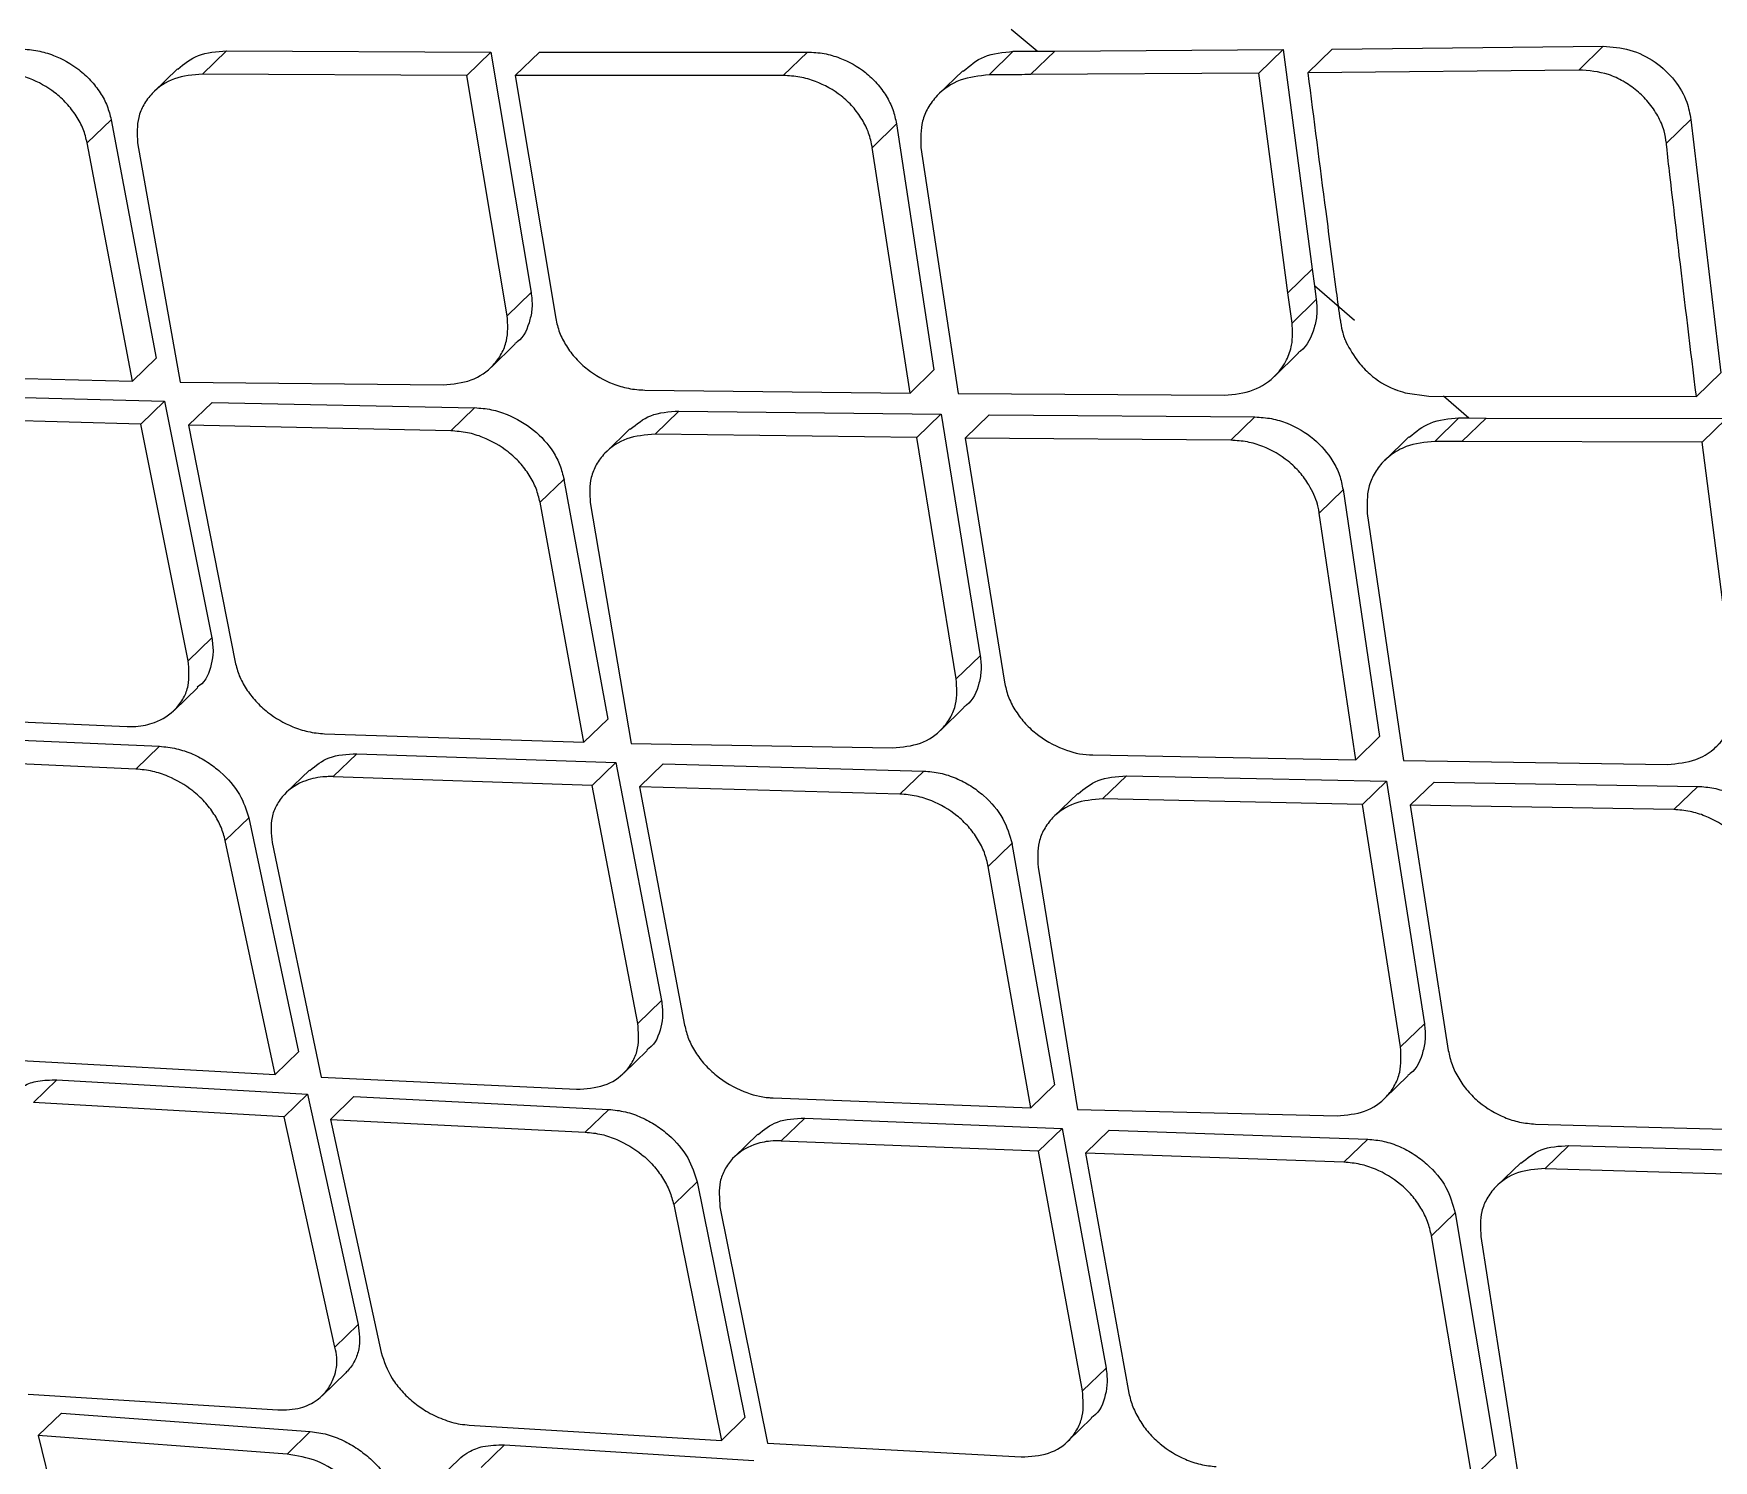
# Model space of a CAD drawing. Extents: x 400 to 501, y 484 to 634.
# Drawn here: x 486.898 to 487.942, y 587.234 to 588.121 of the extents above; entities that cross this region are included whole.
import ezdxf

# ---------------------------------------------------------------- set-up
doc = ezdxf.new("R2010")
doc.units = 0
doc.header["$MEASUREMENT"] = 0
doc.layers.add('DIM', color=3, linetype='Continuous')
doc.layers.add('GEOMETRY', color=3, linetype='Continuous', lineweight=25)

# ---------------------------------------------------------------- blocks, each defined once
blk = doc.blocks.new('2026 GRANDEE')
at = {"layer": 'GEOMETRY', "ltscale": 16}
for p, q in [((37.097, -8.7299), (37.0809, -8.7163)), ((36.5779, -8.7441), (36.5928, -8.7296)), ((36.5928, -8.7296), (36.7572, -8.7304)), ((36.7571, -8.7304), (36.7422, -8.7449)), ((36.7572, -8.7304), (36.7822, -8.8799)), ((36.7724, -8.745), (36.7874, -8.7304)), ((36.7874, -8.7304), (36.9541, -8.7304)), ((36.9391, -8.745), (36.9541, -8.7304)), ((37.0671, -8.7446), (37.0821, -8.7299)), ((37.0821, -8.7299), (37.097, -8.7299)), ((37.0929, -8.7444), (37.108, -8.7298)), ((37.097, -8.7299), (37.108, -8.7298)), ((37.108, -8.7298), (37.2499, -8.7289)), ((37.2348, -8.7436), (37.2499, -8.7289)), ((37.2499, -8.7289), (37.268, -8.8655)), ((37.2653, -8.7433), (37.2805, -8.7286)), ((37.2805, -8.7287), (37.4491, -8.7268)), ((37.4338, -8.7416), (37.4491, -8.7268)), ((36.5622, -8.7409), (36.5473, -8.7553)), ((36.7422, -8.7449), (36.5779, -8.7441)), ((37.0507, -8.742), (37.0357, -8.7566)), ((37.2348, -8.7436), (37.0929, -8.7444)), ((37.2529, -8.8801), (37.2348, -8.7436)), ((37.4338, -8.7416), (37.2653, -8.7433)), ((36.7674, -8.8944), (36.7422, -8.7449)), ((36.9391, -8.745), (36.7724, -8.745)), ((36.7724, -8.745), (36.7975, -8.8962)), ((36.521, -8.7725), (36.5061, -8.7869)), ((36.521, -8.7725), (36.5491, -8.9208)), ((36.9945, -8.7897), (37.0095, -8.7751)), ((37.0095, -8.7751), (37.0328, -8.9281)), ((37.4883, -8.7871), (37.5035, -8.7724)), ((37.5035, -8.7724), (37.5221, -8.9299)), ((36.5343, -8.9351), (36.5061, -8.7869)), ((36.5375, -8.7868), (36.5639, -8.9358)), ((37.0179, -8.9425), (36.9944, -8.7897)), ((37.0247, -8.7897), (37.0478, -8.9428)), ((37.2529, -8.8801), (37.268, -8.8655)), ((37.268, -8.8655), (37.2694, -8.8759)), ((36.7674, -8.8944), (36.7822, -8.8799)), ((37.2555, -8.899), (37.2529, -8.8801)), ((37.2694, -8.8759), (37.2706, -8.8844)), ((37.2944, -8.8973), (37.2694, -8.8759)), ((37.2555, -8.899), (37.2706, -8.8844)), ((36.7575, -8.9264), (36.7723, -8.912)), ((36.5343, -8.9351), (36.5491, -8.9208)), ((37.2445, -8.9322), (37.2595, -8.9176)), ((36.3719, -8.931), (36.5343, -8.9351)), ((37.0179, -8.9425), (37.0328, -8.9281)), ((37.507, -8.9446), (37.5221, -8.93)), ((36.3921, -8.9432), (36.5543, -8.9476)), ((36.5639, -8.9358), (36.7276, -8.9374)), ((36.853, -8.9407), (37.0179, -8.9426)), ((37.0479, -8.9428), (37.2134, -8.9439)), ((37.3258, -8.9423), (37.3405, -8.9444)), ((36.5395, -8.9619), (36.5543, -8.9476)), ((36.5543, -8.9476), (36.5836, -9.0947)), ((36.5691, -8.9626), (36.5838, -8.9483)), ((36.5838, -8.9483), (36.7471, -8.9517)), ((36.7323, -8.966), (36.7471, -8.9517)), ((36.8593, -8.9681), (36.8741, -8.9537)), ((36.8741, -8.9537), (37.0372, -8.9557)), ((37.3405, -8.9444), (37.507, -8.9446)), ((37.3655, -8.9581), (37.3496, -8.9444)), ((36.5395, -8.9619), (36.3774, -8.9575)), ((36.5689, -9.109), (36.5395, -8.9619)), ((36.7323, -8.966), (36.5691, -8.9626)), ((36.5691, -8.9626), (36.5982, -9.11)), ((37.0371, -8.9557), (37.0222, -8.9702)), ((37.0372, -8.9557), (37.0616, -9.1059)), ((37.0522, -8.9705), (37.0671, -8.956)), ((37.0671, -8.956), (37.2324, -8.9574)), ((37.2175, -8.9719), (37.2324, -8.9574)), ((37.3443, -8.9726), (37.3593, -8.958)), ((37.3593, -8.958), (37.3654, -8.958)), ((37.3611, -8.9727), (37.3762, -8.9581)), ((37.3655, -8.958), (37.3762, -8.9581)), ((37.3762, -8.9581), (37.5256, -8.9584)), ((37.5105, -8.9731), (37.5256, -8.9585)), ((36.8437, -8.9648), (36.8289, -8.9792)), ((37.0222, -8.9702), (36.8593, -8.9681)), ((37.0467, -9.1203), (37.0222, -8.9702)), ((37.2175, -8.9719), (37.0522, -8.9705)), ((37.0522, -8.9705), (37.0766, -9.1223)), ((37.3282, -8.9698), (37.3132, -8.9844)), ((37.5105, -8.9731), (37.3611, -8.9727)), ((37.5293, -9.1179), (37.5105, -8.9731)), ((36.7878, -9.0105), (36.8026, -8.9962)), ((36.8026, -8.9962), (36.8299, -9.1453)), ((37.2872, -9.0027), (37.2723, -9.0172)), ((37.2872, -9.0026), (37.3099, -9.1562)), ((36.8151, -9.1596), (36.7878, -9.0105)), ((36.819, -9.0107), (36.8445, -9.1605)), ((37.2951, -9.1706), (37.2723, -9.0172)), ((37.3023, -9.0174), (37.3248, -9.1711)), ((36.5689, -9.109), (36.5836, -9.0947)), ((37.0467, -9.1203), (37.0616, -9.1059)), ((36.5602, -9.1399), (36.5749, -9.1257)), ((37.0368, -9.1524), (37.0516, -9.138)), ((36.3711, -9.1432), (36.5309, -9.1499)), ((36.8151, -9.1596), (36.8299, -9.1453)), ((36.3916, -9.1552), (36.5511, -9.1622)), ((36.5364, -9.1764), (36.5511, -9.1622)), ((36.6538, -9.1545), (36.8151, -9.1596)), ((36.8445, -9.1605), (37.0071, -9.1633)), ((37.2951, -9.1706), (37.3099, -9.1562)), ((36.5364, -9.1764), (36.377, -9.1694)), ((36.6591, -9.1811), (36.6738, -9.1669)), ((36.6738, -9.1669), (36.8349, -9.1723)), ((36.8202, -9.1866), (36.8349, -9.1723)), ((36.8349, -9.1723), (36.8633, -9.3204)), ((36.8496, -9.1875), (36.8643, -9.1732)), ((36.8643, -9.1732), (37.0264, -9.1777)), ((37.1316, -9.1675), (37.2951, -9.1706)), ((37.3248, -9.1711), (37.489, -9.1736)), ((36.6444, -9.1771), (36.6297, -9.1913)), ((36.8202, -9.1866), (36.6591, -9.1812)), ((37.0116, -9.192), (37.0264, -9.1777)), ((37.1377, -9.195), (37.1525, -9.1806)), ((37.1525, -9.1807), (37.3142, -9.1839)), ((36.8486, -9.3346), (36.8202, -9.1866)), ((37.0116, -9.192), (36.8496, -9.1875)), ((36.8496, -9.1875), (36.8777, -9.3358)), ((37.1222, -9.1916), (37.1074, -9.2059)), ((37.3142, -9.184), (37.2993, -9.1984)), ((37.3142, -9.1839), (37.3378, -9.3349)), ((37.329, -9.1989), (37.3439, -9.1845)), ((37.3439, -9.1845), (37.5078, -9.1872)), ((37.4929, -9.2016), (37.5078, -9.1872)), ((37.2993, -9.1984), (37.1377, -9.195)), ((37.323, -9.3492), (37.2993, -9.1984)), ((37.4929, -9.2016), (37.329, -9.1989)), ((37.329, -9.1989), (37.3527, -9.3515)), ((36.592, -9.2209), (36.6067, -9.2067)), ((36.6067, -9.2067), (36.6375, -9.3523)), ((36.623, -9.3665), (36.592, -9.2209)), ((36.6211, -9.2221), (36.6517, -9.368)), ((37.0813, -9.2228), (37.0666, -9.2371)), ((37.0813, -9.2228), (37.1077, -9.3728)), ((37.093, -9.3871), (37.0666, -9.2371)), ((37.0975, -9.2375), (37.1221, -9.3881)), ((36.8486, -9.3346), (36.8633, -9.3204)), ((37.323, -9.3492), (37.3378, -9.3349)), ((36.4653, -9.3577), (36.623, -9.3665)), ((36.623, -9.3665), (36.6375, -9.3523)), ((36.8398, -9.3656), (36.8544, -9.3515)), ((36.4728, -9.3839), (36.4873, -9.3698)), ((36.4873, -9.3698), (36.6432, -9.3787)), ((36.6517, -9.368), (36.8105, -9.3756)), ((37.3131, -9.3814), (37.3278, -9.3671)), ((36.6432, -9.3787), (36.6287, -9.3928)), ((36.6432, -9.3787), (36.6747, -9.522)), ((36.6719, -9.3802), (36.6574, -9.3944)), ((36.6719, -9.3802), (36.8305, -9.3881)), ((36.9327, -9.3809), (37.093, -9.3871)), ((37.093, -9.3871), (37.1077, -9.3728)), ((36.6287, -9.3928), (36.4728, -9.3839)), ((36.8305, -9.3881), (36.8159, -9.4023)), ((37.1221, -9.3881), (37.2835, -9.3921)), ((36.6602, -9.5361), (36.6287, -9.3928)), ((36.6574, -9.3944), (36.6889, -9.5393)), ((36.6574, -9.3944), (36.8159, -9.4023)), ((36.9378, -9.4077), (36.9525, -9.3935)), ((36.9525, -9.3935), (37.1125, -9.4)), ((37.0978, -9.4142), (37.1125, -9.4)), ((37.1125, -9.4), (37.1398, -9.5491)), ((37.127, -9.4153), (37.1417, -9.4011)), ((37.1417, -9.4011), (37.3026, -9.4067)), ((37.407, -9.3973), (37.5692, -9.4016)), ((36.9232, -9.4036), (36.9085, -9.4178)), ((37.0978, -9.4142), (36.9378, -9.4078)), ((37.2878, -9.421), (37.3026, -9.4067)), ((37.4277, -9.4106), (37.4129, -9.425)), ((37.4277, -9.4106), (37.5882, -9.4151)), ((37.1252, -9.5633), (37.0978, -9.4142)), ((37.2878, -9.421), (37.127, -9.4153)), ((37.127, -9.4153), (37.154, -9.5646)), ((37.3977, -9.4213), (37.3829, -9.4357)), ((36.8709, -9.4474), (36.8855, -9.4332)), ((36.8855, -9.4332), (36.9152, -9.5799)), ((37.4129, -9.425), (37.5733, -9.4295)), ((36.8709, -9.4474), (36.9007, -9.5941)), ((36.8997, -9.4487), (36.9292, -9.5957)), ((37.3422, -9.4667), (37.3569, -9.4524)), ((37.3569, -9.4524), (37.3823, -9.6034)), ((37.3676, -9.6176), (37.3422, -9.4667)), ((37.3729, -9.4673), (37.3966, -9.6189)), ((36.6602, -9.5361), (36.6747, -9.522)), ((37.1398, -9.5491), (37.1252, -9.5633)), ((36.6523, -9.5663), (36.6669, -9.5521)), ((36.4695, -9.5652), (36.6246, -9.5751)), ((36.4757, -9.591), (36.4902, -9.577)), ((36.4902, -9.577), (36.6449, -9.5886)), ((36.9007, -9.5941), (36.9152, -9.5799)), ((37.1162, -9.5944), (37.1308, -9.5803)), ((36.4757, -9.591), (36.5105, -9.7328)), ((36.6305, -9.6026), (36.4757, -9.591)), ((36.6305, -9.6026), (36.6449, -9.5886)), ((36.7438, -9.5845), (36.9007, -9.5941)), ((36.7511, -9.6109), (36.7656, -9.5968)), ((36.7656, -9.5968), (36.9207, -9.6065)), ((36.9292, -9.5957), (37.0871, -9.6043)), ((36.7373, -9.6059), (36.7228, -9.6199)), ((37.3676, -9.6176), (37.3823, -9.6034))]:
    blk.add_line(p, q, dxfattribs=at)
at = {"layer": 'GEOMETRY', "ltscale": 16, "flags": 128}
blk.add_lwpolyline([(37.3611, -8.9727), (37.3517, -8.9726), (37.3443, -8.9726)], dxfattribs=at)
at = {"layer": 'GEOMETRY', "ltscale": 16}
for points, knots in [([(36.9464, -4.2423), (37.2144, -4.3889), (37.7476, -4.6804), (38.3461, -5.0481), (38.7578, -5.3149), (38.9927, -5.4716), (39.2291, -5.6336), (39.4813, -5.8116), (39.9332, -6.1406), (40.5669, -6.6341), (41.3463, -7.3052), (42.0186, -7.9447), (42.5944, -8.5411), (43.0838, -9.0854), (43.4716, -9.5484), (43.7677, -9.9209), (43.9793, -10.1965), (44.184, -10.4721), (44.3714, -10.733), (44.6491, -11.1316), (45.0105, -11.6808), (45.4523, -12.4067), (45.7251, -12.9062), (45.8621, -13.1572)], [0, 0, 0, 0, 0.071591, 0.14241, 0.164528, 0.186584, 0.208583, 0.231692, 0.258921, 0.339583, 0.419837, 0.499879, 0.556947, 0.614093, 0.671388, 0.698471, 0.72561, 0.752813, 0.778921, 0.800899, 0.866647, 0.932983, 1, 1, 1, 1]), ([(33.7243, -8.7731), (33.7286, -8.772), (33.7522, -8.7657), (33.799, -8.7534), (33.8603, -8.7326), (33.9242, -8.7095), (33.9896, -8.6868), (34.0693, -8.6583), (34.1653, -8.6208), (34.2792, -8.5717), (34.4171, -8.5155), (34.5645, -8.4531), (34.7287, -8.3822), (34.909, -8.3036), (35.1047, -8.2174), (35.3089, -8.1273), (35.5187, -8.0361), (35.7372, -7.9423), (35.9385, -7.8566), (36.1157, -7.7823), (36.2722, -7.7176), (36.4391, -7.6497), (36.6052, -7.5825), (36.7517, -7.5238), (36.839, -7.4905), (36.8768, -7.4761)], [0, 0, 0, 0, 0.0097381, 0.0546015, 0.1000331, 0.1320561, 0.1702626, 0.2056372, 0.2487952, 0.3001589, 0.3461505, 0.3974851, 0.4466417, 0.498592, 0.5558792, 0.6112053, 0.6642787, 0.7210906, 0.779345, 0.8161974, 0.8528832, 0.8945569, 0.9379498, 0.9731378, 1, 1, 1, 1]), ([(36.8835, -7.4899), (36.745, -7.5442), (36.4676, -7.6529), (36.0614, -7.8194), (35.6655, -7.9878), (35.283, -8.1533), (34.9663, -8.2942), (34.7107, -8.4052), (34.512, -8.4917), (34.3277, -8.5656), (34.1529, -8.6385), (33.9844, -8.6947), (33.8388, -8.7434), (33.7627, -8.7634), (33.7246, -8.7734)], [0, 0, 0, 0, 0.0993042, 0.1988023, 0.2983848, 0.3983174, 0.4984056, 0.5609173, 0.6237893, 0.6873653, 0.7502551, 0.8333895, 0.9165325, 1, 1, 1, 1]), ([(37.5019, -8.2577), (37.7185, -8.3868), (38.1518, -8.6451), (38.77, -9.083), (39.3614, -9.5565), (39.9198, -10.0692), (40.4416, -10.6192), (40.9252, -11.2031), (41.3743, -11.8145), (41.6411, -12.2439), (41.7745, -12.4585)], [0, 0, 0, 0, 0.125001, 0.250001, 0.375003, 0.499997, 0.624991, 0.749994, 0.874996, 1, 1, 1, 1]), ([(33.9513, -9.0024), (33.9891, -8.9966), (34.065, -8.985), (34.2111, -8.9533), (34.3779, -8.9123), (34.5656, -8.8626), (34.7714, -8.8059), (35.033, -8.7324), (35.3573, -8.6405), (35.7491, -8.5323), (36.1625, -8.4216), (36.4519, -8.3511), (36.5969, -8.3157)], [0, 0, 0, 0, 0.080977, 0.162706, 0.245456, 0.32577, 0.407713, 0.491267, 0.616464, 0.743326, 0.871464, 1, 1, 1, 1]), ([(33.1112, -8.6122), (33.301, -8.8166), (33.6802, -9.2249), (34.2607, -9.8374), (34.8462, -10.4484), (35.4368, -11.0578), (36.0312, -11.6653), (36.6288, -12.2707), (37.2294, -12.8738), (37.8326, -13.4744), (38.4383, -14.0724), (39.0461, -14.6672), (39.6559, -15.2581), (40.2672, -15.8439), (40.8801, -16.4248), (41.2887, -16.8043), (41.4933, -16.9943)], [0, 0, 0, 0, 0.071643, 0.14309, 0.214489, 0.285889, 0.357236, 0.428542, 0.499851, 0.571188, 0.642541, 0.713932, 0.785365, 0.856798, 0.928296, 1, 1, 1, 1]), ([(36.4648, -8.7285), (36.4684, -8.7287), (36.4751, -8.7292), (36.4876, -8.7329), (36.4991, -8.7393), (36.5084, -8.7478), (36.5144, -8.7556), (36.5189, -8.7639), (36.5203, -8.7696), (36.521, -8.7725)], [0, 0, 0, 0, 0.142177, 0.272965, 0.500016, 0.626388, 0.751552, 0.875941, 1, 1, 1, 1]), ([(36.5624, -8.7411), (36.5664, -8.7378), (36.5748, -8.731), (36.5867, -8.7301), (36.5928, -8.7296)], [0, 0, 0, 0, 0.479222, 1, 1, 1, 1]), ([(36.9541, -8.7304), (36.9576, -8.7306), (36.9643, -8.7309), (36.9768, -8.7346), (36.9883, -8.741), (36.9975, -8.7497), (37.0033, -8.7576), (37.0076, -8.7662), (37.0088, -8.7721), (37.0095, -8.7751)], [0, 0, 0, 0, 0.139127, 0.268701, 0.499152, 0.623937, 0.748629, 0.873797, 1, 1, 1, 1]), ([(37.051, -8.7423), (37.0551, -8.7388), (37.0637, -8.7317), (37.0758, -8.7306), (37.0821, -8.7299)], [0, 0, 0, 0, 0.478756, 1, 1, 1, 1]), ([(37.4491, -8.7268), (37.4546, -8.7272), (37.4658, -8.7281), (37.4816, -8.7359), (37.4939, -8.7474), (37.5013, -8.7603), (37.5029, -8.7687), (37.5036, -8.7724)], [0, 0, 0, 0, 0.220115, 0.440704, 0.649802, 0.848685, 1, 1, 1, 1]), ([(36.5061, -8.7869), (36.5054, -8.784), (36.504, -8.7783), (36.4995, -8.7699), (36.4935, -8.7622), (36.4842, -8.7537), (36.4727, -8.7473), (36.4603, -8.7436), (36.4535, -8.7431), (36.45, -8.7429)], [0, 0, 0, 0, 0.12458, 0.249292, 0.374578, 0.500875, 0.727517, 0.858075, 1, 1, 1, 1]), ([(36.5779, -8.7441), (36.5719, -8.7446), (36.5597, -8.7458), (36.5477, -8.754), (36.5411, -8.7629), (36.5368, -8.773), (36.5372, -8.7814), (36.5375, -8.7868)], [0, 0, 0, 0, 0.249358, 0.499143, 0.637164, 0.766674, 1, 1, 1, 1]), ([(37.0671, -8.7446), (37.0609, -8.7452), (37.0484, -8.7466), (37.0359, -8.7553), (37.0289, -8.7648), (37.0243, -8.7754), (37.0246, -8.7841), (37.0247, -8.7897)], [0, 0, 0, 0, 0.248173, 0.498563, 0.639651, 0.770277, 1, 1, 1, 1]), ([(37.0929, -8.7444), (37.0881, -8.7445), (37.0795, -8.7445), (37.0709, -8.7445), (37.0671, -8.7446)], [0, 0, 0, 0, 0.56, 1, 1, 1, 1]), ([(37.2653, -8.7433), (37.269, -8.7721), (37.2748, -8.8176), (37.2816, -8.8687), (37.2846, -8.8919), (37.2857, -8.8984), (37.2858, -8.8991)], [0, 0, 0, 0, 0.552912, 0.873663, 0.986638, 1, 1, 1, 1]), ([(37.4883, -8.7871), (37.488, -8.7846), (37.4871, -8.7787), (37.4832, -8.77), (37.4775, -8.7615), (37.4701, -8.7542), (37.4617, -8.7484), (37.4496, -8.7427), (37.4401, -8.742), (37.4338, -8.7416)], [0, 0, 0, 0, 0.105825, 0.238451, 0.373402, 0.498491, 0.62771, 0.754207, 1, 1, 1, 1]), ([(36.9945, -8.7897), (36.9938, -8.7867), (36.9926, -8.7808), (36.9883, -8.7722), (36.9825, -8.7643), (36.9732, -8.7555), (36.9617, -8.7492), (36.9492, -8.7455), (36.9425, -8.7452), (36.9391, -8.745)], [0, 0, 0, 0, 0.126589, 0.25199, 0.376762, 0.501473, 0.731694, 0.861094, 1, 1, 1, 1]), ([(37.507, -8.9446), (37.5034, -8.9154), (37.4978, -8.8695), (37.4918, -8.8176), (37.489, -8.7944), (37.4884, -8.7878), (37.4883, -8.7871)], [0, 0, 0, 0, 0.5578309, 0.8762945, 0.9873281, 1, 1, 1, 1]), ([(36.7822, -8.8799), (36.7826, -8.8829), (36.7832, -8.8888), (36.7812, -8.8994), (36.7777, -8.9081), (36.7726, -8.9114), (36.7721, -8.9117)], [0, 0, 0, 0, 0.240713, 0.478864, 0.947429, 1, 1, 1, 1]), ([(37.2706, -8.8844), (37.2708, -8.8875), (37.2713, -8.8936), (37.2688, -8.9047), (37.265, -8.9137), (37.2598, -8.9171), (37.2593, -8.9174)], [0, 0, 0, 0, 0.23995, 0.479212, 0.955607, 1, 1, 1, 1]), ([(36.7276, -8.9374), (36.7336, -8.9369), (36.7456, -8.9357), (36.7575, -8.9274), (36.764, -8.9184), (36.7681, -8.9082), (36.7677, -8.8998), (36.7674, -8.8944)], [0, 0, 0, 0, 0.249128, 0.498878, 0.638415, 0.768494, 1, 1, 1, 1]), ([(36.7975, -8.8962), (36.7982, -8.8991), (36.7995, -8.9048), (36.8039, -8.9133), (36.8098, -8.9211), (36.8191, -8.9298), (36.8306, -8.9363), (36.843, -8.94), (36.8496, -8.9405), (36.853, -8.9407)], [0, 0, 0, 0, 0.124627, 0.249433, 0.374882, 0.501307, 0.731907, 0.861304, 1, 1, 1, 1]), ([(37.2134, -8.9439), (37.2196, -8.9433), (37.232, -8.9419), (37.2449, -8.933), (37.2522, -8.9227), (37.2562, -8.9116), (37.2558, -8.9036), (37.2555, -8.899)], [0, 0, 0, 0, 0.249258, 0.498109, 0.667591, 0.807707, 1, 1, 1, 1]), ([(37.2858, -8.8991), (37.2861, -8.9011), (37.2867, -8.9043), (37.288, -8.9083), (37.2888, -8.9103), (37.2891, -8.911)], [0, 0, 0, 0, 0.501057, 0.816494, 1, 1, 1, 1]), ([(37.2891, -8.911), (37.2915, -8.9152), (37.2954, -8.9223), (37.3055, -8.9328), (37.3138, -8.9381), (37.3216, -8.941), (37.3238, -8.9417), (37.3258, -8.9423)], [0, 0, 0, 0, 0.299705, 0.501096, 0.859606, 0.872421, 1, 1, 1, 1]), ([(36.7471, -8.9516), (36.7506, -8.9519), (36.7574, -8.9524), (36.7701, -8.9565), (36.7843, -8.9647), (36.7949, -8.9766), (36.8005, -8.9874), (36.8019, -8.9933), (36.8027, -8.9962)], [0, 0, 0, 0, 0.14191, 0.27524, 0.515716, 0.748517, 0.872914, 1, 1, 1, 1]), ([(36.8439, -8.965), (36.8479, -8.9618), (36.8562, -8.955), (36.868, -8.9541), (36.8741, -8.9537)], [0, 0, 0, 0, 0.478885, 1, 1, 1, 1]), ([(37.2324, -8.9574), (37.2359, -8.9576), (37.2426, -8.958), (37.2553, -8.9619), (37.2695, -8.9702), (37.28, -8.9824), (37.2854, -8.9936), (37.2866, -8.9996), (37.2872, -9.0026)], [0, 0, 0, 0, 0.139096, 0.270943, 0.512783, 0.746549, 0.871237, 1, 1, 1, 1]), ([(37.3284, -8.97), (37.3325, -8.9666), (37.3411, -8.9595), (37.3531, -8.9585), (37.3593, -8.958)], [0, 0, 0, 0, 0.48017, 1, 1, 1, 1]), ([(36.7878, -9.0105), (36.7871, -9.0077), (36.7857, -9.0019), (36.7813, -8.9935), (36.7754, -8.9857), (36.7661, -8.9771), (36.7548, -8.9706), (36.7424, -8.9668), (36.7357, -8.9663), (36.7323, -8.966)], [0, 0, 0, 0, 0.125221, 0.250205, 0.375372, 0.501138, 0.729245, 0.859337, 1, 1, 1, 1]), ([(36.8593, -8.9681), (36.8532, -8.9686), (36.8412, -8.9697), (36.8292, -8.9779), (36.8226, -8.9868), (36.8183, -8.9969), (36.8187, -9.0053), (36.819, -9.0107)], [0, 0, 0, 0, 0.24915, 0.498885, 0.637663, 0.767484, 1, 1, 1, 1]), ([(37.2723, -9.0172), (37.2723, -9.0169), (37.2723, -9.0162), (37.272, -9.0144), (37.2707, -9.0088), (37.267, -9.0007), (37.2605, -8.9917), (37.2513, -8.9828), (37.2399, -8.9763), (37.2275, -8.9725), (37.2209, -8.9721), (37.2175, -8.9719)], [0, 0, 0, 0, 0.009812, 0.025576, 0.075767, 0.251609, 0.376054, 0.502002, 0.733155, 0.862124, 1, 1, 1, 1]), ([(37.3443, -8.9726), (37.3381, -8.9732), (37.328, -8.9742), (37.3179, -8.9801), (37.3112, -8.986), (37.3064, -8.9926), (37.3019, -9.0031), (37.3021, -9.0119), (37.3023, -9.0174)], [0, 0, 0, 0, 0.248308, 0.407172, 0.498913, 0.640836, 0.771699, 1, 1, 1, 1]), ([(38.8374, -14.8197), (38.8022, -14.782), (38.4988, -14.4574), (37.9155, -13.8556), (37.0879, -13.0154), (36.2484, -12.1872), (35.3987, -11.37), (34.5384, -10.5651), (33.6682, -9.7712), (33.08, -9.2542), (32.7855, -8.9953)], [0, 0, 0, 0, 0.0184337, 0.1586189, 0.298737, 0.4387906, 0.5788851, 0.7191168, 0.8593695, 1, 1, 1, 1]), ([(36.5836, -9.0947), (36.584, -9.0976), (36.5848, -9.1034), (36.5831, -9.1137), (36.58, -9.1221), (36.5751, -9.1251), (36.5746, -9.1254)], [0, 0, 0, 0, 0.243893, 0.483944, 0.952112, 1, 1, 1, 1]), ([(36.5309, -9.1499), (36.5315, -9.1499), (36.5334, -9.15), (36.5393, -9.1498), (36.5499, -9.1476), (36.5601, -9.141), (36.5663, -9.1324), (36.5701, -9.1226), (36.5694, -9.1143), (36.5689, -9.109)], [0, 0, 0, 0, 0.026857, 0.077648, 0.250598, 0.499463, 0.636584, 0.765781, 1, 1, 1, 1]), ([(36.5982, -9.11), (36.5989, -9.1128), (36.6004, -9.1184), (36.6048, -9.1266), (36.6108, -9.1343), (36.6201, -9.143), (36.6315, -9.1496), (36.6437, -9.1535), (36.6503, -9.1542), (36.6538, -9.1545)], [0, 0, 0, 0, 0.123177, 0.247543, 0.37343, 0.501003, 0.729429, 0.859513, 1, 1, 1, 1]), ([(37.0616, -9.1059), (37.0619, -9.1089), (37.0625, -9.1148), (37.0605, -9.1255), (37.057, -9.1341), (37.0519, -9.1374), (37.0514, -9.1377)], [0, 0, 0, 0, 0.240162, 0.477951, 0.946127, 1, 1, 1, 1]), ([(37.0071, -9.1633), (37.0131, -9.1627), (37.025, -9.1616), (37.0369, -9.1534), (37.0434, -9.1444), (37.0475, -9.1342), (37.047, -9.1257), (37.0467, -9.1203)], [0, 0, 0, 0, 0.248948, 0.498674, 0.639139, 0.769575, 1, 1, 1, 1]), ([(37.0766, -9.1223), (37.0773, -9.1253), (37.0786, -9.1311), (37.0829, -9.1396), (37.0887, -9.1475), (37.0983, -9.1566), (37.1124, -9.1644), (37.1247, -9.1676), (37.1309, -9.1675), (37.1316, -9.1675)], [0, 0, 0, 0, 0.125413, 0.250582, 0.375943, 0.501874, 0.750956, 0.971898, 1, 1, 1, 1]), ([(37.489, -9.1736), (37.4951, -9.173), (37.5057, -9.172), (37.5155, -9.1661), (37.5196, -9.1623), (37.5232, -9.1586), (37.5271, -9.1532), (37.5313, -9.1424), (37.531, -9.134), (37.5308, -9.1289)], [0, 0, 0, 0, 0.248634, 0.428764, 0.491487, 0.498545, 0.654399, 0.789951, 1, 1, 1, 1]), ([(36.5511, -9.1622), (36.5546, -9.1626), (36.5615, -9.1633), (36.5717, -9.1668), (36.5809, -9.1718), (36.5914, -9.1798), (36.6017, -9.1915), (36.6051, -9.2018), (36.6067, -9.2067)], [0, 0, 0, 0, 0.144953, 0.28398, 0.417204, 0.544767, 0.782469, 1, 1, 1, 1]), ([(36.6446, -9.1773), (36.6483, -9.1742), (36.6563, -9.1678), (36.6677, -9.1672), (36.6738, -9.1669)], [0, 0, 0, 0, 0.474686, 1, 1, 1, 1]), ([(36.592, -9.2209), (36.5913, -9.2181), (36.5897, -9.2125), (36.5852, -9.2043), (36.5793, -9.1966), (36.57, -9.188), (36.5588, -9.1815), (36.5466, -9.1774), (36.5399, -9.1768), (36.5364, -9.1764)], [0, 0, 0, 0, 0.123839, 0.248398, 0.373971, 0.500845, 0.725447, 0.856552, 1, 1, 1, 1]), ([(36.6591, -9.1811), (36.6591, -9.1811), (36.6589, -9.1811), (36.6584, -9.1811), (36.6569, -9.1811), (36.651, -9.1813), (36.6402, -9.1834), (36.6298, -9.1901), (36.6237, -9.1987), (36.6198, -9.2085), (36.6206, -9.2168), (36.6211, -9.2221)], [0, 0, 0, 0, 0.002153, 0.006108, 0.019425, 0.067674, 0.250126, 0.499395, 0.635452, 0.764302, 1, 1, 1, 1]), ([(37.0264, -9.1777), (37.0298, -9.178), (37.0366, -9.1785), (37.0465, -9.1819), (37.0557, -9.1866), (37.0662, -9.1946), (37.0767, -9.2067), (37.0798, -9.2175), (37.0814, -9.2228)], [0, 0, 0, 0, 0.140284, 0.275797, 0.406748, 0.533373, 0.773531, 1, 1, 1, 1]), ([(37.1224, -9.1918), (37.1263, -9.1886), (37.1345, -9.1819), (37.1463, -9.1811), (37.1525, -9.1806)], [0, 0, 0, 0, 0.471896, 1, 1, 1, 1]), ([(33.9473, -9.1847), (34.1002, -9.3342), (34.4079, -9.635), (34.8583, -10.0743), (35.2854, -10.4909), (35.6745, -10.8705), (36.0618, -11.2485), (36.4558, -11.6334), (36.8653, -12.0343), (37.205, -12.3676), (37.478, -12.6357), (37.687, -12.841), (37.8968, -13.0474), (38.1182, -13.2654), (38.3623, -13.5059), (38.6355, -13.7754), (38.9498, -14.0858), (39.3071, -14.439), (39.7095, -14.837), (40.1476, -15.2705), (40.6071, -15.7254), (40.921, -16.0353), (41.0767, -16.1891)], [0, 0, 0, 0, 0.064169, 0.129138, 0.188802, 0.243183, 0.292269, 0.351201, 0.408497, 0.464259, 0.494029, 0.523343, 0.552198, 0.58236, 0.616633, 0.655052, 0.697622, 0.749248, 0.805908, 0.86759, 0.934316, 1, 1, 1, 1]), ([(37.5496, -12.6402), (37.1211, -12.2214), (36.4624, -11.5777), (35.2649, -10.4291), (34.4992, -9.6963), (33.9659, -9.1859)], [0, 0, 0, 0, 0.360925, 0.55487, 1, 1, 1, 1]), ([(37.0666, -9.2371), (37.0659, -9.2342), (37.0645, -9.2284), (37.0602, -9.2199), (37.0544, -9.2121), (37.0452, -9.2033), (37.0339, -9.1968), (37.0216, -9.1928), (37.015, -9.1923), (37.0116, -9.192)], [0, 0, 0, 0, 0.125916, 0.251185, 0.376203, 0.501366, 0.731006, 0.860627, 1, 1, 1, 1]), ([(37.5078, -9.1872), (37.5112, -9.1874), (37.5178, -9.1879), (37.5276, -9.1911), (37.5367, -9.1958), (37.5447, -9.2018), (37.5514, -9.2089), (37.5585, -9.2191), (37.5606, -9.2275), (37.562, -9.233)], [0, 0, 0, 0, 0.136824, 0.269631, 0.398724, 0.524438, 0.647132, 0.767194, 1, 1, 1, 1]), ([(37.1377, -9.195), (37.1317, -9.1955), (37.1196, -9.1965), (37.1077, -9.2047), (37.1011, -9.2136), (37.0969, -9.2237), (37.0973, -9.2321), (37.0975, -9.2375)], [0, 0, 0, 0, 0.248993, 0.498712, 0.638394, 0.768559, 1, 1, 1, 1]), ([(37.5471, -9.2475), (37.5465, -9.2445), (37.5453, -9.2385), (37.5411, -9.2298), (37.5355, -9.2218), (37.5264, -9.2128), (37.5151, -9.2062), (37.5028, -9.2024), (37.4963, -9.2019), (37.4929, -9.2016)], [0, 0, 0, 0, 0.127691, 0.253552, 0.378066, 0.501733, 0.734205, 0.862945, 1, 1, 1, 1]), ([(36.8633, -9.3204), (36.8637, -9.3233), (36.8644, -9.3291), (36.8627, -9.3395), (36.8595, -9.3478), (36.8546, -9.3509), (36.8542, -9.3512)], [0, 0, 0, 0, 0.243037, 0.482547, 0.950387, 1, 1, 1, 1]), ([(36.8105, -9.3756), (36.8164, -9.3752), (36.8282, -9.3745), (36.8397, -9.3667), (36.8459, -9.3581), (36.8497, -9.3482), (36.849, -9.3399), (36.8486, -9.3346)], [0, 0, 0, 0, 0.249669, 0.498787, 0.637136, 0.766867, 1, 1, 1, 1]), ([(36.8777, -9.3358), (36.8784, -9.3386), (36.8798, -9.3443), (36.8842, -9.3526), (36.8901, -9.3604), (36.8997, -9.3695), (36.9136, -9.3774), (36.9258, -9.3807), (36.9319, -9.3809), (36.9327, -9.3809)], [0, 0, 0, 0, 0.124122, 0.248918, 0.374706, 0.501592, 0.750742, 0.968837, 1, 1, 1, 1]), ([(37.3378, -9.3349), (37.3381, -9.3379), (37.3387, -9.3438), (37.3366, -9.3545), (37.3332, -9.3632), (37.3281, -9.3665), (37.3276, -9.3668)], [0, 0, 0, 0, 0.239703, 0.477818, 0.948744, 1, 1, 1, 1]), ([(37.2835, -9.3921), (37.2894, -9.3916), (37.3013, -9.3906), (37.3132, -9.3823), (37.3196, -9.3733), (37.3237, -9.3631), (37.3233, -9.3546), (37.323, -9.3492)], [0, 0, 0, 0, 0.248843, 0.49856, 0.64013, 0.770965, 1, 1, 1, 1]), ([(37.3527, -9.3515), (37.3533, -9.3545), (37.3546, -9.3603), (37.3589, -9.3689), (37.3646, -9.3768), (37.3737, -9.3858), (37.385, -9.3925), (37.3972, -9.3964), (37.4037, -9.397), (37.407, -9.3973)], [0, 0, 0, 0, 0.126014, 0.251341, 0.376388, 0.50159, 0.734749, 0.863397, 1, 1, 1, 1]), ([(36.4591, -9.3791), (36.4615, -9.377), (36.4661, -9.3732), (36.4759, -9.3699), (36.4832, -9.3698), (36.4873, -9.3698)], [0, 0, 0, 0, 0.334382, 0.631328, 1, 1, 1, 1]), ([(36.8305, -9.3881), (36.834, -9.3885), (36.8407, -9.3892), (36.8507, -9.3928), (36.8599, -9.3977), (36.8703, -9.4057), (36.8806, -9.4177), (36.8839, -9.4282), (36.8855, -9.4332)], [0, 0, 0, 0, 0.14265, 0.280019, 0.412241, 0.539465, 0.778483, 1, 1, 1, 1]), ([(36.8159, -9.4023), (36.8193, -9.4026), (36.8259, -9.4033), (36.838, -9.4075), (36.8492, -9.4141), (36.8584, -9.4228), (36.8642, -9.4306), (36.8687, -9.4389), (36.8701, -9.4445), (36.8709, -9.4474)], [0, 0, 0, 0, 0.141476, 0.271889, 0.498955, 0.625061, 0.750418, 0.875304, 1, 1, 1, 1]), ([(36.9234, -9.4038), (36.9271, -9.4008), (36.935, -9.3943), (36.9464, -9.3938), (36.9525, -9.3935)], [0, 0, 0, 0, 0.473836, 1, 1, 1, 1]), ([(36.9378, -9.4077), (36.9356, -9.4077), (36.9296, -9.4077), (36.9185, -9.4103), (36.9086, -9.4166), (36.9025, -9.4253), (36.8986, -9.4351), (36.8993, -9.4434), (36.8997, -9.4487)], [0, 0, 0, 0, 0.09274, 0.250084, 0.499326, 0.636428, 0.76565, 1, 1, 1, 1]), ([(37.3026, -9.4067), (37.306, -9.407), (37.3126, -9.4076), (37.3224, -9.411), (37.3314, -9.4158), (37.3419, -9.4238), (37.3523, -9.4361), (37.3554, -9.4471), (37.3569, -9.4524)], [0, 0, 0, 0, 0.138411, 0.272582, 0.402731, 0.529094, 0.77034, 1, 1, 1, 1]), ([(37.3979, -9.4216), (37.4018, -9.4184), (37.41, -9.4116), (37.4216, -9.411), (37.4277, -9.4106)], [0, 0, 0, 0, 0.476545, 1, 1, 1, 1]), ([(37.3422, -9.4667), (37.3415, -9.4638), (37.3402, -9.4579), (37.3359, -9.4494), (37.3302, -9.4415), (37.3211, -9.4326), (37.3099, -9.4259), (37.2977, -9.4219), (37.2912, -9.4213), (37.2878, -9.421)], [0, 0, 0, 0, 0.126637, 0.252174, 0.37698, 0.501434, 0.732703, 0.86189, 1, 1, 1, 1]), ([(37.4129, -9.4249), (37.407, -9.4254), (37.395, -9.4263), (37.3831, -9.4344), (37.3765, -9.4434), (37.3723, -9.4535), (37.3727, -9.462), (37.3729, -9.4673)], [0, 0, 0, 0, 0.248881, 0.498616, 0.639394, 0.769955, 1, 1, 1, 1]), ([(36.6747, -9.522), (36.6753, -9.5272), (36.6762, -9.5353), (36.6727, -9.5447), (36.6696, -9.5494), (36.6673, -9.5517), (36.6669, -9.552)], [0, 0, 0, 0, 0.446181, 0.690084, 0.947491, 1, 1, 1, 1]), ([(36.6246, -9.5751), (36.6295, -9.575), (36.6387, -9.5748), (36.6491, -9.5696), (36.6559, -9.5628), (36.6604, -9.5539), (36.6621, -9.5445), (36.6607, -9.5382), (36.6602, -9.5361)], [0, 0, 0, 0, 0.213576, 0.401913, 0.564955, 0.702662, 0.901439, 1, 1, 1, 1]), ([(36.6889, -9.5393), (36.6908, -9.5449), (36.6936, -9.5532), (36.7016, -9.5635), (36.7088, -9.5703), (36.7174, -9.5764), (36.7274, -9.5811), (36.7364, -9.5839), (36.7419, -9.5843), (36.7438, -9.5845)], [0, 0, 0, 0, 0.245677, 0.371926, 0.499867, 0.622554, 0.770387, 0.921277, 1, 1, 1, 1]), ([(37.1398, -9.5491), (37.1402, -9.552), (37.1409, -9.5578), (37.1391, -9.5683), (37.1359, -9.5767), (37.131, -9.5798), (37.1306, -9.58)], [0, 0, 0, 0, 0.242719, 0.482938, 0.95504, 1, 1, 1, 1]), ([(37.0871, -9.6043), (37.0929, -9.604), (37.1047, -9.6033), (37.1162, -9.5955), (37.1224, -9.5868), (37.1262, -9.5769), (37.1256, -9.5686), (37.1252, -9.5633)], [0, 0, 0, 0, 0.249125, 0.498656, 0.63832, 0.768521, 1, 1, 1, 1]), ([(37.154, -9.5646), (37.1547, -9.5675), (37.1562, -9.5732), (37.1605, -9.5816), (37.1662, -9.5895), (37.1754, -9.5984), (37.1866, -9.6052), (37.1987, -9.6093), (37.2051, -9.61), (37.2084, -9.6103)], [0, 0, 0, 0, 0.124868, 0.249847, 0.375237, 0.501286, 0.733357, 0.86242, 1, 1, 1, 1]), ([(36.6449, -9.5885), (36.6484, -9.589), (36.6552, -9.5899), (36.6653, -9.5938), (36.6744, -9.599), (36.6847, -9.6072), (36.6948, -9.6189), (36.6982, -9.629), (36.6998, -9.6338)], [0, 0, 0, 0, 0.146292, 0.286396, 0.420382, 0.548332, 0.785443, 1, 1, 1, 1]), ([(36.7373, -9.6059), (36.7377, -9.6055), (36.7396, -9.6037), (36.7443, -9.6005), (36.753, -9.597), (36.761, -9.5969), (36.7656, -9.5968)], [0, 0, 0, 0, 0.0647813, 0.2752085, 0.5870899, 1, 1, 1, 1]), ([(36.6853, -9.6478), (36.6835, -9.6424), (36.6797, -9.6314), (36.6664, -9.6167), (36.6492, -9.6056), (36.6367, -9.6036), (36.6305, -9.6026)], [0, 0, 0, 0, 0.242262, 0.488911, 0.741124, 1, 1, 1, 1])]:
    blk.add_open_spline(points, degree=3, knots=knots, dxfattribs=at)

msp = doc.modelspace()

# ---------------------------------------------------------------- block references
at = {"layer": 'DIM'}
msp.add_blockref('2026 GRANDEE', (450.4248, 596.8403), dxfattribs=at)

doc.saveas('drawing.dxf')
